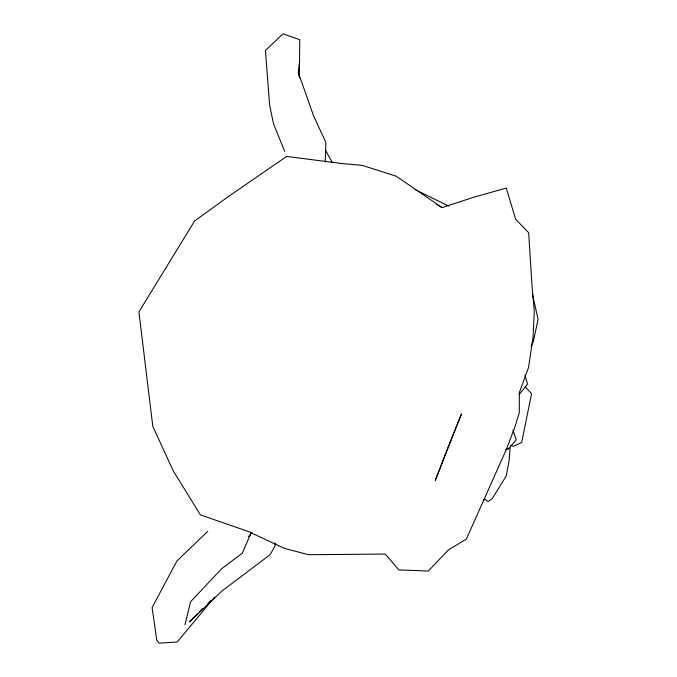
<?xml version="1.0" encoding="UTF-8"?>
<svg xmlns="http://www.w3.org/2000/svg" width="677" height="677" viewBox="0 0 677 677"><rect width="100%" height="100%" fill="white"/><g stroke="black" fill="none" stroke-linecap="round" stroke-linejoin="round"><path stroke-width="1.02" d="M299.336 77.102L299.75 39.655L282.994 33.85L265.435 50.487L269.607 105.011L273.55 123.933L284.653 151.259M325.265 161.921L325.874 142.398L313.688 116.122L298.269 72.464L299.691 60.828M184.948 624.871L190.609 601.684L221.616 568.748L242.298 553.244L251.226 532.511L200.409 514.875L173.304 470.989L152.816 426.408L138.92 311.919L194.604 220.99L229.258 195.941L286.659 156.429L340.734 163.402L362.313 165.383L396.07 176.138L442.115 207.619L473.595 197.303L506.261 188.045L515.62 219.204L528.678 232.702L531.995 285.652L534.271 311.107L533.078 337.163L528.492 367.603L519.335 392.626L519.284 412.868L514.664 427.686L505.939 450.374L466.351 539.095L448.335 549.969L428.355 571.033L398.863 569.932L385.272 554.057L308.568 554.708L284.408 548.37L250.735 532.638M531.081 346.065L533.239 341.919L538.08 319.375L532.486 294.207M519.2 394.581L527.561 384.121L524.954 375.075M214.626 597.122L177.222 641.991L159.053 643.15L156.776 640.146L152.113 607.565L176.832 561.115L207.771 531.276M508.088 449.384L516.221 439.83L512.929 430.107M248.459 536.573L252.123 532.867M197.532 613.777L189.442 621.85L221.692 591.241L270.106 554.691L275.023 545.899L274.955 542.793M199.732 611.576L202.668 608.64M207.814 603.503L210.759 600.567M483.293 500.379L484.986 499.152L488.168 501.564L492.171 498.67L506.21 476.049L509.155 460.301L510.103 447.861L505.812 449.63M510.729 445.305L513.53 446.329L521.662 442.445L531.58 393.701L525.572 387.142M414.933 189.509L448.809 206.138M436.657 204.488L442.115 207.619M325.349 149.955L332.466 162.759M298.828 73.759L299.691 77.897M449.621 443.198L435.319 480.365L461.519 413.875L449.621 443.198"/></g></svg>
